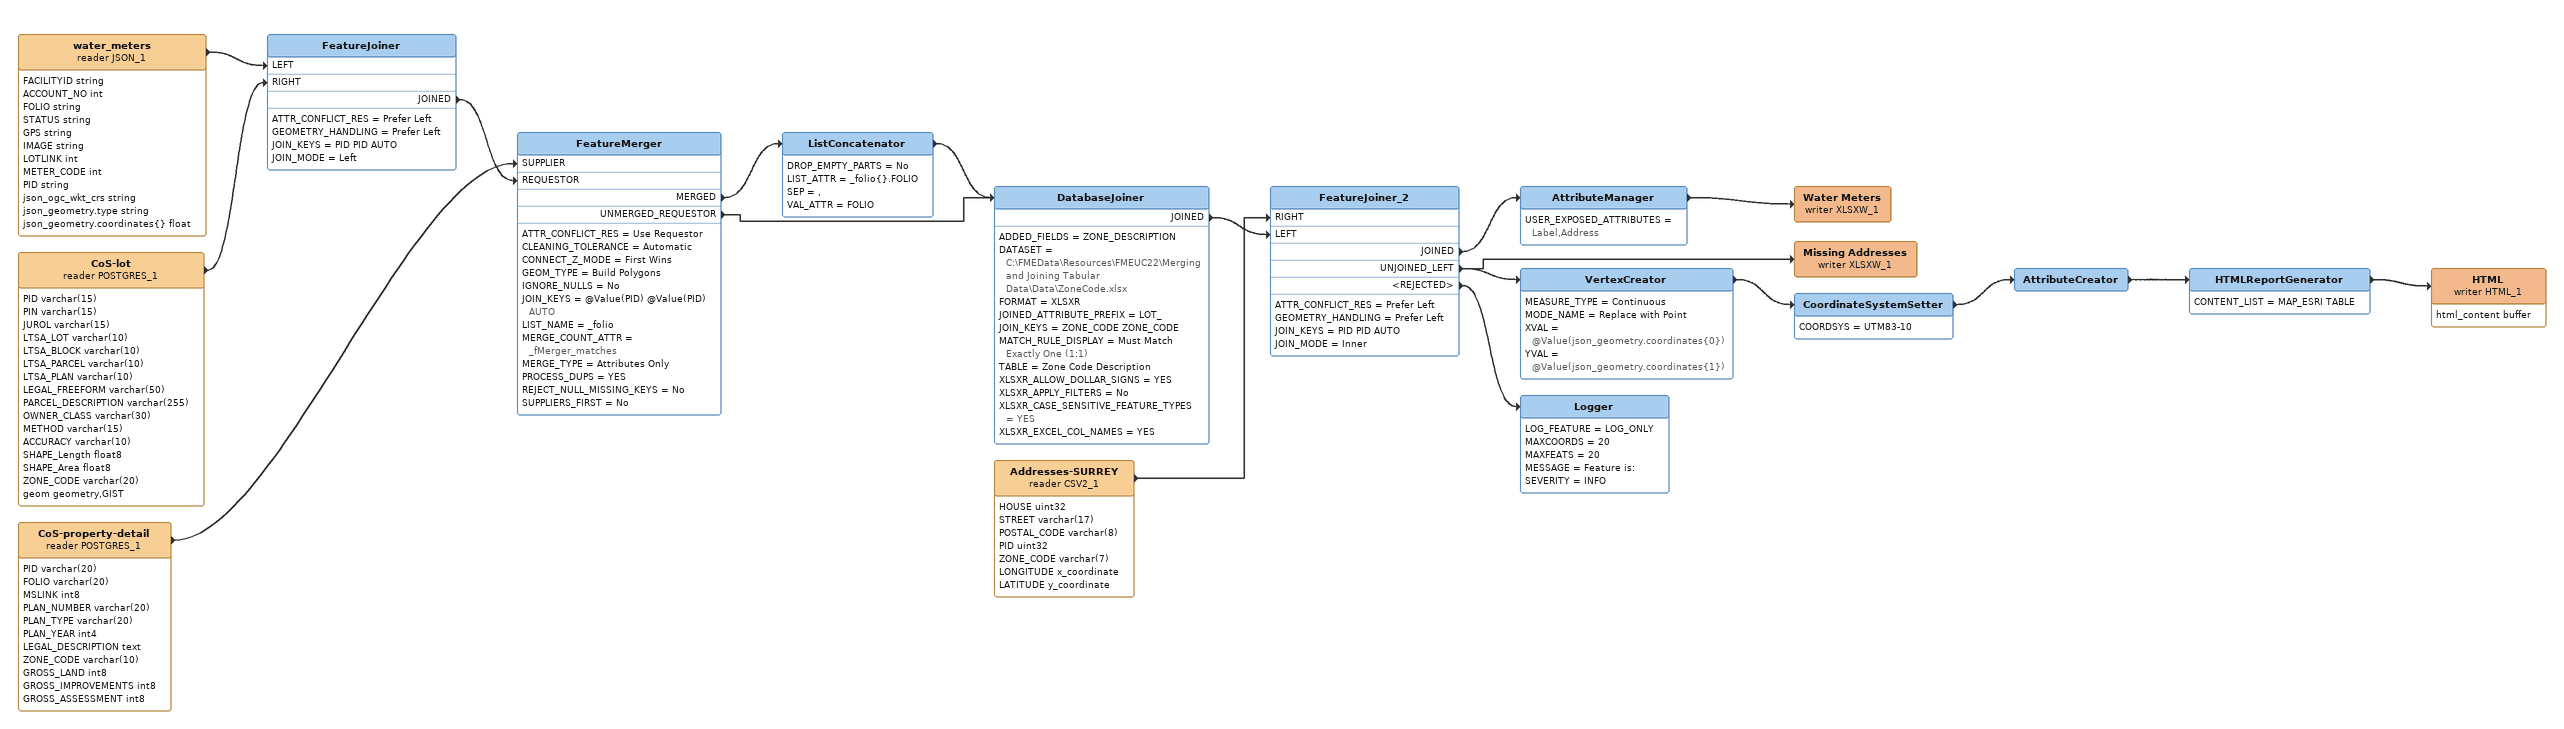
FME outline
CoS-property-detail (reader POSTGRES_1)
    attributes: PID varchar(20), FOLIO varchar(20), MSLINK int8, PLAN_NUMBER varchar(20), PLAN_TYPE varchar(20), PLAN_YEAR int4, LEGAL_DESCRIPTION text, ZONE_CODE varchar(10), GROSS_LAND int8, GROSS_IMPROVEMENTS int8, GROSS_ASSESSMENT int8
    -> FeatureMerger [SUPPLIER]
water_meters (reader JSON_1)
    attributes: FACILITYID string, ACCOUNT_NO int, FOLIO string, STATUS string, GPS string, IMAGE string, LOTLINK int, METER_CODE int, PID string, json_ogc_wkt_crs string, json_geometry.type string, json_geometry.coordinates{} float
    -> FeatureJoiner [LEFT]
CoS-lot (reader POSTGRES_1)
    attributes: PID varchar(15), PIN varchar(15), JUROL varchar(15), LTSA_LOT varchar(10), LTSA_BLOCK varchar(10), LTSA_PARCEL varchar(10), LTSA_PLAN varchar(10), LEGAL_FREEFORM varchar(50), PARCEL_DESCRIPTION varchar(255), OWNER_CLASS varchar(30), METHOD varchar(15), ACCURACY varchar(10), SHAPE_Length float8, SHAPE_Area float8, ZONE_CODE varchar(20), geom geometry,GIST
    -> FeatureJoiner [RIGHT]
FeatureJoiner
    ATTR_CONFLICT_RES = Prefer Left
    GEOMETRY_HANDLING = Prefer Left
    JOIN_KEYS = PID PID AUTO
    JOIN_MODE = Left
    JOINED -> FeatureMerger [REQUESTOR]
FeatureMerger
    ATTR_CONFLICT_RES = Use Requestor
    CLEANING_TOLERANCE = Automatic
    CONNECT_Z_MODE = First Wins
    GEOM_TYPE = Build Polygons
    IGNORE_NULLS = No
    JOIN_KEYS = @Value(PID) @Value(PID) AUTO
    LIST_NAME = _folio
    MERGE_COUNT_ATTR = _fMerger_matches
    MERGE_TYPE = Attributes Only
    PROCESS_DUPS = YES
    REJECT_NULL_MISSING_KEYS = No
    SUPPLIERS_FIRST = No
    MERGED -> ListConcatenator
    UNMERGED_REQUESTOR -> DatabaseJoiner
ListConcatenator
    DROP_EMPTY_PARTS = No
    LIST_ATTR = _folio{}.FOLIO
    SEP = ,
    VAL_ATTR = FOLIO
    -> DatabaseJoiner
DatabaseJoiner
    ADDED_FIELDS = ZONE_DESCRIPTION
    DATASET = C:\FMEData\Resources\FMEUC22\Merging and Joining Tabular Data\Data\ZoneCode.xlsx
    FORMAT = XLSXR
    JOINED_ATTRIBUTE_PREFIX = LOT_
    JOIN_KEYS = ZONE_CODE ZONE_CODE
    MATCH_RULE_DISPLAY = Must Match Exactly One (1:1)
    TABLE = Zone Code Description
    XLSXR_ALLOW_DOLLAR_SIGNS = YES
    XLSXR_APPLY_FILTERS = No
    XLSXR_CASE_SENSITIVE_FEATURE_TYPES = YES
    XLSXR_EXCEL_COL_NAMES = YES
    JOINED -> FeatureJoiner_2 [LEFT]
Addresses-SURREY (reader CSV2_1)
    attributes: HOUSE uint32, STREET varchar(17), POSTAL_CODE varchar(8), PID uint32, ZONE_CODE varchar(7), LONGITUDE x_coordinate, LATITUDE y_coordinate
    -> FeatureJoiner_2 [RIGHT]
FeatureJoiner_2
    ATTR_CONFLICT_RES = Prefer Left
    GEOMETRY_HANDLING = Prefer Left
    JOIN_KEYS = PID PID AUTO
    JOIN_MODE = Inner
    JOINED -> AttributeManager
    UNJOINED_LEFT -> Missing Addresses (writer XLSXW_1)
    UNJOINED_LEFT -> VertexCreator
    <REJECTED> -> Logger
AttributeManager
    USER_EXPOSED_ATTRIBUTES = Label,Address
    -> Water Meters (writer XLSXW_1)
Water Meters (writer XLSXW_1)
Missing Addresses (writer XLSXW_1)
VertexCreator
    MEASURE_TYPE = Continuous
    MODE_NAME = Replace with Point
    XVAL = @Value(json_geometry.coordinates{0})
    YVAL = @Value(json_geometry.coordinates{1})
    -> CoordinateSystemSetter
CoordinateSystemSetter
    COORDSYS = UTM83-10
    -> AttributeCreator
AttributeCreator
    -> HTMLReportGenerator
HTMLReportGenerator
    CONTENT_LIST = MAP_ESRI TABLE
    -> HTML (writer HTML_1)
HTML (writer HTML_1)
    attributes: html_content buffer
Logger
    LOG_FEATURE = LOG_ONLY
    MAXCOORDS = 20
    MAXFEATS = 20
    MESSAGE = Feature is:
    SEVERITY = INFO
